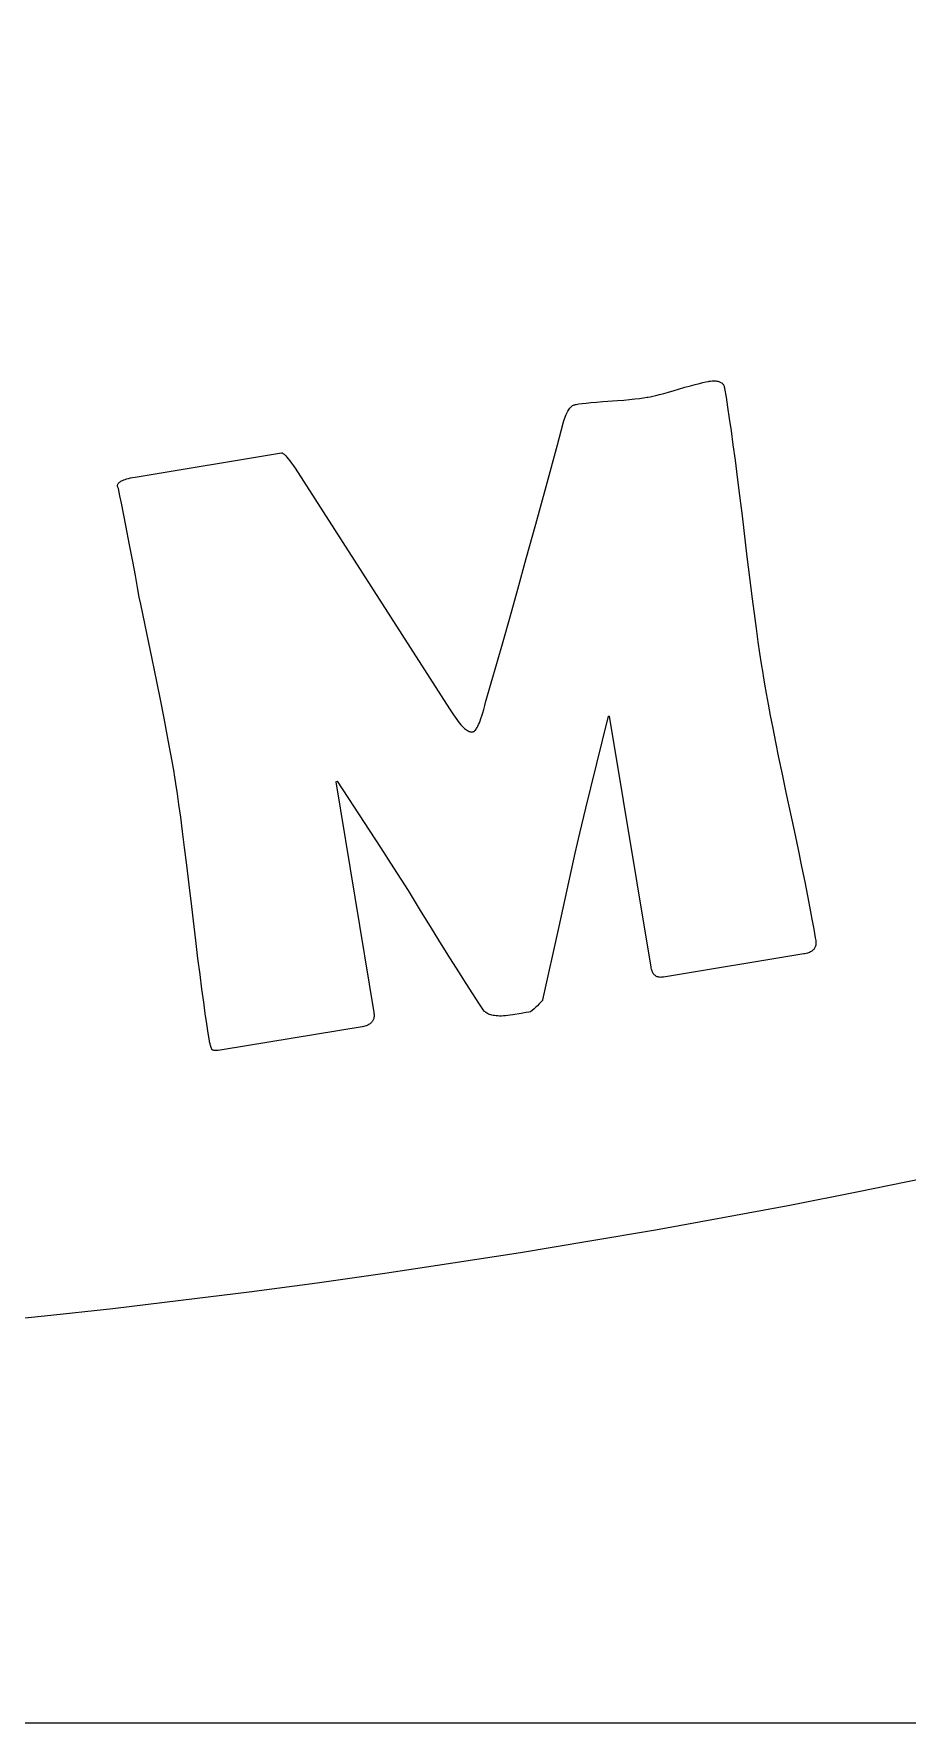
# Model space of a CAD drawing. Header units: inches. Extents: x -1316 to -504, y 751 to 1208.
# Drawn here: x -1067.02 to -1045.91, y 751.21 to 792.04 of the extents above; entities that cross this region are included whole.
import ezdxf

# ---------------------------------------------------------------- set-up
doc = ezdxf.new("R2010")
doc.units = ezdxf.units.IN
doc.header["$MEASUREMENT"] = 0
doc.linetypes.add('Continuous2', pattern=[0])
for name, color, linetype in [('68343 AND 68344 CARRIAGE AND ARM PLATE', 1, 'Continuous'), ('68351 TABLE', 1, 'Continuous'), ('STOCK OUTLINE', 1, 'Continuous')]:
    doc.layers.add(name, color=color, linetype=linetype)

msp = doc.modelspace()

# ---------------------------------------------------------------- linework, layer by layer
at = {"layer": '68343 AND 68344 CARRIAGE AND ARM PLATE', "color": 3, "linetype": 'Continuous2', "lineweight": -3, "true_color": 0x00ff00}
for p, q in [((-1051.679, 783.378), (-1051.544, 783.418)), ((-1051.544, 783.418), (-1051.441, 783.449)), ((-1051.441, 783.449), (-1051.287, 783.495)), ((-1051.287, 783.495), (-1051.153, 783.533)), ((-1051.153, 783.533), (-1051.036, 783.565)), ((-1051.036, 783.565), (-1050.936, 783.591)), ((-1050.936, 783.591), (-1050.851, 783.611)), ((-1050.851, 783.611), (-1050.779, 783.626)), ((-1050.779, 783.626), (-1050.718, 783.638)), ((-1050.718, 783.638), (-1050.703, 783.64)), ((-1050.703, 783.64), (-1050.664, 783.646)), ((-1050.664, 783.646), (-1050.628, 783.65)), ((-1050.628, 783.65), (-1050.595, 783.651)), ((-1050.595, 783.651), (-1050.565, 783.651)), ((-1050.565, 783.651), (-1050.537, 783.65)), ((-1050.537, 783.65), (-1050.512, 783.647)), ((-1050.512, 783.647), (-1050.489, 783.642)), ((-1050.489, 783.642), (-1050.468, 783.637)), ((-1050.468, 783.637), (-1050.449, 783.63)), ((-1050.449, 783.63), (-1050.431, 783.622)), ((-1050.431, 783.622), (-1050.415, 783.613)), ((-1050.415, 783.613), (-1050.401, 783.603)), ((-1050.401, 783.603), (-1050.388, 783.593)), ((-1050.388, 783.593), (-1050.376, 783.581)), ((-1050.376, 783.581), (-1050.365, 783.568)), ((-1050.365, 783.568), (-1050.356, 783.553)), ((-1050.356, 783.553), (-1050.347, 783.538)), ((-1050.347, 783.538), (-1050.34, 783.521)), ((-1050.34, 783.521), (-1050.334, 783.503)), ((-1050.334, 783.503), (-1050.329, 783.484)), ((-1050.329, 783.484), (-1050.326, 783.47)), ((-1050.326, 783.47), (-1050.291, 783.255)), ((-1054.082, 782.97), (-1054.065, 782.991)), ((-1054.065, 782.991), (-1054.049, 783.01)), ((-1054.049, 783.01), (-1054.032, 783.026)), ((-1054.032, 783.026), (-1054.015, 783.04)), ((-1054.015, 783.04), (-1053.999, 783.052)), ((-1053.999, 783.052), (-1053.982, 783.062)), ((-1053.982, 783.062), (-1053.965, 783.07)), ((-1053.965, 783.07), (-1053.948, 783.076)), ((-1053.948, 783.076), (-1053.931, 783.081)), ((-1053.931, 783.081), (-1053.917, 783.084)), ((-1053.917, 783.084), (-1053.851, 783.094)), ((-1053.851, 783.094), (-1053.77, 783.105)), ((-1053.77, 783.105), (-1053.673, 783.116)), ((-1053.673, 783.116), (-1053.558, 783.127)), ((-1053.558, 783.127), (-1053.423, 783.139)), ((-1053.423, 783.139), (-1053.266, 783.152)), ((-1053.266, 783.152), (-1052.918, 783.176)), ((-1052.918, 783.176), (-1052.764, 783.188)), ((-1052.764, 783.188), (-1052.625, 783.201)), ((-1052.625, 783.201), (-1052.5, 783.214)), ((-1052.5, 783.214), (-1052.387, 783.227)), ((-1052.387, 783.227), (-1052.286, 783.24)), ((-1052.286, 783.24), (-1052.196, 783.254)), ((-1052.196, 783.254), (-1052.18, 783.257)), ((-1052.18, 783.257), (-1052.126, 783.266)), ((-1052.126, 783.266), (-1052.062, 783.28)), ((-1052.062, 783.28), (-1051.987, 783.297)), ((-1051.987, 783.297), (-1051.899, 783.319)), ((-1051.899, 783.319), (-1051.797, 783.346)), ((-1051.797, 783.346), (-1051.679, 783.378)), ((-1050.291, 783.255), (-1050.254, 783.013)), ((-1050.254, 783.013), (-1050.214, 782.742)), ((-1054.369, 782.109), (-1054.228, 782.629)), ((-1054.228, 782.629), (-1054.213, 782.684)), ((-1054.213, 782.684), (-1054.197, 782.733)), ((-1054.197, 782.733), (-1054.181, 782.778)), ((-1054.181, 782.778), (-1054.164, 782.819)), ((-1054.164, 782.819), (-1054.148, 782.856)), ((-1054.148, 782.856), (-1054.132, 782.89)), ((-1054.132, 782.89), (-1054.115, 782.92)), ((-1054.115, 782.92), (-1054.098, 782.946)), ((-1054.098, 782.946), (-1054.082, 782.97)), ((-1050.214, 782.742), (-1050.171, 782.44)), ((-1050.171, 782.44), (-1050.125, 782.106)), ((-1064.572, 781.327), (-1061.033, 781.91)), ((-1061.033, 781.91), (-1061.027, 781.911)), ((-1061.027, 781.911), (-1061.02, 781.909)), ((-1061.02, 781.909), (-1061.011, 781.906)), ((-1061.011, 781.906), (-1061, 781.9)), ((-1061, 781.9), (-1060.987, 781.891)), ((-1060.987, 781.891), (-1060.972, 781.878)), ((-1060.972, 781.878), (-1060.953, 781.86)), ((-1060.953, 781.86), (-1060.93, 781.837)), ((-1060.93, 781.837), (-1060.904, 781.807)), ((-1060.904, 781.807), (-1060.873, 781.769)), ((-1060.873, 781.769), (-1060.836, 781.722)), ((-1054.642, 781.102), (-1054.369, 782.109)), ((-1050.125, 782.106), (-1050.075, 781.736)), ((-1060.836, 781.722), (-1060.793, 781.664)), ((-1060.793, 781.664), (-1060.744, 781.595)), ((-1060.744, 781.595), (-1060.707, 781.541)), ((-1060.707, 781.541), (-1056.973, 775.725)), ((-1050.075, 781.736), (-1050.023, 781.327)), ((-1064.997, 781.122), (-1064.995, 781.134)), ((-1064.996, 781.109), (-1064.997, 781.122)), ((-1064.994, 781.097), (-1064.996, 781.109)), ((-1064.995, 781.134), (-1064.992, 781.145)), ((-1064.991, 781.083), (-1064.994, 781.097)), ((-1064.992, 781.145), (-1064.988, 781.156)), ((-1064.985, 781.069), (-1064.991, 781.083)), ((-1064.988, 781.156), (-1064.982, 781.168)), ((-1064.977, 781.054), (-1064.985, 781.069)), ((-1064.982, 781.168), (-1064.973, 781.179)), ((-1064.94, 780.874), (-1064.977, 781.054)), ((-1064.973, 781.179), (-1064.963, 781.19)), ((-1064.963, 781.19), (-1064.951, 781.201)), ((-1064.951, 781.201), (-1064.936, 781.213)), ((-1064.936, 781.213), (-1064.919, 781.224)), ((-1064.919, 781.224), (-1064.898, 781.236)), ((-1064.898, 781.236), (-1064.874, 781.247)), ((-1064.874, 781.247), (-1064.846, 781.259)), ((-1064.846, 781.259), (-1064.813, 781.271)), ((-1064.813, 781.271), (-1064.777, 781.282)), ((-1064.777, 781.282), (-1064.735, 781.294)), ((-1064.735, 781.294), (-1064.687, 781.305)), ((-1064.687, 781.305), (-1064.634, 781.316)), ((-1064.634, 781.316), (-1064.572, 781.327)), ((-1054.892, 780.188), (-1054.642, 781.102)), ((-1050.023, 781.327), (-1049.966, 780.879)), ((-1064.905, 780.697), (-1064.94, 780.874)), ((-1064.798, 780.155), (-1064.905, 780.697)), ((-1049.966, 780.879), (-1049.906, 780.387)), ((-1064.707, 779.687), (-1064.798, 780.155)), ((-1055.119, 779.362), (-1054.892, 780.188)), ((-1049.906, 780.387), (-1049.788, 779.402)), ((-1064.63, 779.287), (-1064.707, 779.687)), ((-1055.325, 778.619), (-1055.119, 779.362)), ((-1049.788, 779.402), (-1049.726, 778.896)), ((-1064.567, 778.948), (-1064.63, 779.287)), ((-1064.515, 778.662), (-1064.567, 778.948)), ((-1064.473, 778.424), (-1064.515, 778.662)), ((-1055.512, 777.951), (-1055.325, 778.619)), ((-1049.726, 778.896), (-1049.668, 778.441)), ((-1064.438, 778.259), (-1064.473, 778.424)), ((-1064.29, 777.554), (-1064.438, 778.259)), ((-1049.668, 778.441), (-1049.615, 778.033)), ((-1055.68, 777.354), (-1055.512, 777.951)), ((-1049.615, 778.033), (-1049.566, 777.668)), ((-1064.161, 776.932), (-1064.29, 777.554)), ((-1055.832, 776.823), (-1055.68, 777.354)), ((-1049.566, 777.668), (-1049.52, 777.344)), ((-1049.52, 777.344), (-1049.48, 777.068)), ((-1064.049, 776.387), (-1064.161, 776.932)), ((-1049.48, 777.068), (-1049.442, 776.813)), ((-1055.967, 776.352), (-1055.832, 776.823)), ((-1049.442, 776.813), (-1049.407, 776.591)), ((-1049.407, 776.591), (-1049.396, 776.527)), ((-1049.396, 776.527), (-1049.362, 776.322)), ((-1063.953, 775.912), (-1064.049, 776.387)), ((-1056.088, 775.937), (-1055.967, 776.352)), ((-1049.362, 776.322), (-1049.322, 776.095)), ((-1049.322, 776.095), (-1049.276, 775.843)), ((-1063.872, 775.5), (-1063.953, 775.912)), ((-1056.973, 775.725), (-1056.926, 775.65)), ((-1056.926, 775.65), (-1056.882, 775.583)), ((-1056.171, 775.63), (-1056.146, 775.713)), ((-1056.146, 775.713), (-1056.121, 775.807)), ((-1056.121, 775.807), (-1056.094, 775.913)), ((-1056.094, 775.913), (-1056.088, 775.937)), ((-1049.276, 775.843), (-1049.223, 775.564)), ((-1063.803, 775.146), (-1063.872, 775.5)), ((-1056.882, 775.583), (-1056.84, 775.522)), ((-1056.84, 775.522), (-1056.801, 775.468)), ((-1056.801, 775.468), (-1056.764, 775.42)), ((-1056.764, 775.42), (-1056.73, 775.378)), ((-1056.73, 775.378), (-1056.698, 775.34)), ((-1056.698, 775.34), (-1056.667, 775.308)), ((-1056.667, 775.308), (-1056.639, 775.279)), ((-1056.639, 775.279), (-1056.612, 775.255)), ((-1056.612, 775.255), (-1056.587, 775.234)), ((-1056.587, 775.234), (-1056.564, 775.217)), ((-1056.334, 775.231), (-1056.32, 775.252)), ((-1056.32, 775.252), (-1056.305, 775.278)), ((-1056.305, 775.278), (-1056.289, 775.308)), ((-1056.289, 775.308), (-1056.272, 775.344)), ((-1056.272, 775.344), (-1056.254, 775.386)), ((-1056.254, 775.386), (-1056.235, 775.435)), ((-1056.235, 775.435), (-1056.215, 775.491)), ((-1056.215, 775.491), (-1056.193, 775.556)), ((-1056.193, 775.556), (-1056.171, 775.63)), ((-1053.138, 775.549), (-1053.565, 773.817)), ((-1053.138, 775.549), (-1053.105, 775.549)), ((-1052.105, 769.486), (-1053.105, 775.549)), ((-1049.223, 775.564), (-1049.163, 775.257)), ((-1049.163, 775.257), (-1049.096, 774.92)), ((-1063.746, 774.844), (-1063.803, 775.146)), ((-1063.699, 774.589), (-1063.746, 774.844)), ((-1056.564, 775.217), (-1056.542, 775.202)), ((-1056.542, 775.202), (-1056.521, 775.191)), ((-1056.521, 775.191), (-1056.502, 775.182)), ((-1056.502, 775.182), (-1056.484, 775.175)), ((-1056.484, 775.175), (-1056.467, 775.17)), ((-1056.467, 775.17), (-1056.45, 775.167)), ((-1056.45, 775.167), (-1056.435, 775.166)), ((-1056.435, 775.166), (-1056.42, 775.167)), ((-1056.42, 775.167), (-1056.411, 775.168)), ((-1056.411, 775.168), (-1056.402, 775.17)), ((-1056.402, 775.17), (-1056.392, 775.175)), ((-1056.392, 775.175), (-1056.382, 775.181)), ((-1056.382, 775.181), (-1056.371, 775.189)), ((-1056.371, 775.189), (-1056.359, 775.2)), ((-1056.359, 775.2), (-1056.347, 775.214)), ((-1056.347, 775.214), (-1056.334, 775.231)), ((-1049.096, 774.92), (-1049.021, 774.551)), ((-1063.661, 774.374), (-1063.699, 774.589)), ((-1049.021, 774.551), (-1048.937, 774.147)), ((-1063.631, 774.197), (-1063.661, 774.374)), ((-1063.62, 774.13), (-1063.631, 774.197)), ((-1063.587, 773.918), (-1063.62, 774.13)), ((-1048.937, 774.147), (-1048.844, 773.707)), ((-1063.55, 773.676), (-1063.587, 773.918)), ((-1063.513, 773.414), (-1063.55, 773.676)), ((-1059.723, 773.965), (-1059.678, 773.982)), ((-1059.723, 773.965), (-1058.804, 768.392)), ((-1058.635, 772.372), (-1059.678, 773.982)), ((-1053.565, 773.817), (-1053.685, 773.323)), ((-1048.844, 773.707), (-1048.647, 772.786)), ((-1063.47, 773.107), (-1063.513, 773.414)), ((-1053.685, 773.323), (-1053.83, 772.719)), ((-1063.424, 772.762), (-1063.47, 773.107)), ((-1048.647, 772.786), (-1048.551, 772.329)), ((-1063.375, 772.377), (-1063.424, 772.762)), ((-1063.322, 771.948), (-1063.375, 772.377)), ((-1053.83, 772.719), (-1053.945, 772.238)), ((-1058.322, 771.886), (-1058.635, 772.372)), ((-1053.945, 772.238), (-1054.335, 770.467)), ((-1048.551, 772.329), (-1048.465, 771.916)), ((-1063.264, 771.473), (-1063.322, 771.948)), ((-1057.968, 771.334), (-1058.322, 771.886)), ((-1048.465, 771.916), (-1048.39, 771.543)), ((-1063.203, 770.948), (-1063.264, 771.473)), ((-1057.674, 770.853), (-1057.968, 771.334)), ((-1048.39, 771.543), (-1048.323, 771.208)), ((-1048.323, 771.208), (-1048.266, 770.908)), ((-1063.163, 770.606), (-1063.203, 770.948)), ((-1057.409, 770.424), (-1057.674, 770.853)), ((-1048.266, 770.908), (-1048.216, 770.641)), ((-1063.106, 770.129), (-1063.163, 770.606)), ((-1057.167, 770.035), (-1057.409, 770.424)), ((-1054.335, 770.467), (-1054.727, 768.696)), ((-1048.216, 770.641), (-1048.173, 770.404)), ((-1048.173, 770.404), (-1048.137, 770.195)), ((-1063.053, 769.696), (-1063.106, 770.129)), ((-1056.948, 769.685), (-1057.167, 770.035)), ((-1048.162, 769.928), (-1048.173, 769.913)), ((-1048.152, 769.943), (-1048.162, 769.928)), ((-1048.143, 769.959), (-1048.152, 769.943)), ((-1048.136, 769.976), (-1048.143, 769.959)), ((-1048.137, 770.195), (-1048.126, 770.129)), ((-1048.13, 769.994), (-1048.136, 769.976)), ((-1048.126, 770.013), (-1048.13, 769.994)), ((-1048.126, 770.129), (-1048.123, 770.103)), ((-1048.123, 770.034), (-1048.126, 770.013)), ((-1048.123, 770.103), (-1048.121, 770.078)), ((-1048.121, 770.055), (-1048.123, 770.034)), ((-1048.121, 770.078), (-1048.121, 770.055)), ((-1063.004, 769.306), (-1063.053, 769.696)), ((-1056.749, 769.37), (-1056.948, 769.685)), ((-1048.41, 769.803), (-1051.802, 769.244)), ((-1048.386, 769.807), (-1048.41, 769.803)), ((-1048.355, 769.814), (-1048.386, 769.807)), ((-1048.326, 769.822), (-1048.355, 769.814)), ((-1048.3, 769.831), (-1048.326, 769.822)), ((-1048.276, 769.841), (-1048.3, 769.831)), ((-1048.254, 769.851), (-1048.276, 769.841)), ((-1048.234, 769.862), (-1048.254, 769.851)), ((-1048.217, 769.874), (-1048.234, 769.862)), ((-1048.201, 769.886), (-1048.217, 769.874)), ((-1048.186, 769.899), (-1048.201, 769.886)), ((-1048.173, 769.913), (-1048.186, 769.899)), ((-1062.958, 768.956), (-1063.004, 769.306)), ((-1056.57, 769.089), (-1056.749, 769.37)), ((-1052.101, 769.467), (-1052.105, 769.486)), ((-1052.095, 769.439), (-1052.101, 769.467)), ((-1052.088, 769.413), (-1052.095, 769.439)), ((-1052.08, 769.39), (-1052.088, 769.413)), ((-1052.07, 769.369), (-1052.08, 769.39)), ((-1052.061, 769.349), (-1052.07, 769.369)), ((-1052.05, 769.332), (-1052.061, 769.349)), ((-1052.039, 769.316), (-1052.05, 769.332)), ((-1052.026, 769.302), (-1052.039, 769.316)), ((-1052.014, 769.29), (-1052.026, 769.302)), ((-1052, 769.279), (-1052.014, 769.29)), ((-1051.985, 769.269), (-1052, 769.279)), ((-1051.97, 769.261), (-1051.985, 769.269)), ((-1051.953, 769.253), (-1051.97, 769.261)), ((-1051.936, 769.248), (-1051.953, 769.253)), ((-1051.917, 769.243), (-1051.936, 769.248)), ((-1051.897, 769.24), (-1051.917, 769.243)), ((-1051.876, 769.238), (-1051.897, 769.24)), ((-1051.853, 769.239), (-1051.876, 769.238)), ((-1051.828, 769.24), (-1051.853, 769.239)), ((-1051.802, 769.244), (-1051.828, 769.24)), ((-1062.915, 768.642), (-1062.958, 768.956)), ((-1056.408, 768.839), (-1056.57, 769.089)), ((-1056.264, 768.617), (-1056.408, 768.839)), ((-1062.876, 768.362), (-1062.915, 768.642)), ((-1062.839, 768.113), (-1062.876, 768.362)), ((-1058.804, 768.392), (-1058.8, 768.364)), ((-1058.8, 768.364), (-1058.798, 768.337)), ((-1058.798, 768.313), (-1058.799, 768.289)), ((-1058.798, 768.337), (-1058.798, 768.313)), ((-1056.135, 768.422), (-1056.264, 768.617)), ((-1056.129, 768.416), (-1056.135, 768.422)), ((-1056.112, 768.402), (-1056.129, 768.416)), ((-1056.094, 768.388), (-1056.112, 768.402)), ((-1056.074, 768.375), (-1056.094, 768.388)), ((-1056.053, 768.363), (-1056.074, 768.375)), ((-1056.03, 768.352), (-1056.053, 768.363)), ((-1056.005, 768.342), (-1056.03, 768.352)), ((-1055.978, 768.333), (-1056.005, 768.342)), ((-1055.949, 768.325), (-1055.978, 768.333)), ((-1055.918, 768.318), (-1055.949, 768.325)), ((-1055.884, 768.312), (-1055.918, 768.318)), ((-1055.848, 768.307), (-1055.884, 768.312)), ((-1055.809, 768.304), (-1055.848, 768.307)), ((-1055.767, 768.303), (-1055.809, 768.304)), ((-1055.722, 768.303), (-1055.767, 768.303)), ((-1055.673, 768.304), (-1055.722, 768.303)), ((-1055.621, 768.308), (-1055.673, 768.304)), ((-1055.566, 768.313), (-1055.621, 768.308)), ((-1055.507, 768.32), (-1055.566, 768.313)), ((-1055.444, 768.33), (-1055.507, 768.32)), ((-1055.24, 768.364), (-1055.444, 768.33)), ((-1055.121, 768.385), (-1055.24, 768.364)), ((-1055.058, 768.397), (-1055.121, 768.385)), ((-1055.028, 768.404), (-1055.058, 768.397)), ((-1055.017, 768.407), (-1055.028, 768.404)), ((-1054.977, 768.439), (-1055.017, 768.407)), ((-1054.933, 768.476), (-1054.977, 768.439)), ((-1054.89, 768.514), (-1054.933, 768.476)), ((-1054.849, 768.553), (-1054.89, 768.514)), ((-1054.809, 768.594), (-1054.849, 768.553)), ((-1054.769, 768.635), (-1054.809, 768.594)), ((-1054.731, 768.678), (-1054.769, 768.635)), ((-1054.727, 768.696), (-1054.731, 768.678)), ((-1062.806, 767.893), (-1062.839, 768.113)), ((-1062.775, 767.7), (-1062.806, 767.893)), ((-1059.086, 768.043), (-1062.467, 767.485)), ((-1059.08, 768.044), (-1059.086, 768.043)), ((-1059.048, 768.05), (-1059.08, 768.044)), ((-1059.019, 768.057), (-1059.048, 768.05)), ((-1058.992, 768.066), (-1059.019, 768.057)), ((-1058.967, 768.075), (-1058.992, 768.066)), ((-1058.945, 768.085), (-1058.967, 768.075)), ((-1058.924, 768.095), (-1058.945, 768.085)), ((-1058.906, 768.107), (-1058.924, 768.095)), ((-1058.889, 768.119), (-1058.906, 768.107)), ((-1058.874, 768.132), (-1058.889, 768.119)), ((-1058.86, 768.146), (-1058.874, 768.132)), ((-1058.848, 768.16), (-1058.86, 768.146)), ((-1058.837, 768.176), (-1058.848, 768.16)), ((-1058.827, 768.192), (-1058.837, 768.176)), ((-1058.819, 768.209), (-1058.827, 768.192)), ((-1058.812, 768.228), (-1058.819, 768.209)), ((-1058.806, 768.247), (-1058.812, 768.228)), ((-1058.802, 768.267), (-1058.806, 768.247)), ((-1058.799, 768.289), (-1058.802, 768.267)), ((-1062.771, 767.678), (-1062.775, 767.7)), ((-1062.762, 767.631), (-1062.771, 767.678)), ((-1062.753, 767.594), (-1062.762, 767.631)), ((-1062.745, 767.563), (-1062.753, 767.594)), ((-1062.737, 767.539), (-1062.745, 767.563)), ((-1062.729, 767.52), (-1062.737, 767.539)), ((-1062.722, 767.506), (-1062.729, 767.52)), ((-1062.715, 767.496), (-1062.722, 767.506)), ((-1062.709, 767.488), (-1062.715, 767.496)), ((-1062.704, 767.484), (-1062.709, 767.488)), ((-1062.696, 767.48), (-1062.704, 767.484)), ((-1062.685, 767.475), (-1062.696, 767.48)), ((-1062.671, 767.472), (-1062.685, 767.475)), ((-1062.52, 767.477), (-1062.564, 767.472)), ((-1062.467, 767.485), (-1062.52, 767.477)), ((-1062.652, 767.47), (-1062.671, 767.472)), ((-1062.63, 767.469), (-1062.652, 767.47)), ((-1062.601, 767.469), (-1062.63, 767.469)), ((-1062.564, 767.472), (-1062.601, 767.469))]:
    msp.add_line(p, q, dxfattribs=at)
at = {"layer": '68351 TABLE', "color": 1, "linetype": 'Continuous2', "lineweight": -3, "true_color": 0xff0000}
msp.add_arc((-1090.121, 979.815), 220, 215.01308, 324.98692, dxfattribs=at)
at = {"layer": 'STOCK OUTLINE', "color": 2, "linetype": 'Continuous2', "lineweight": -3, "true_color": 0xffff00}
msp.add_line((-503.671, 751.215), (-1316.471, 751.215), dxfattribs=at)

doc.saveas('drawing.dxf')
